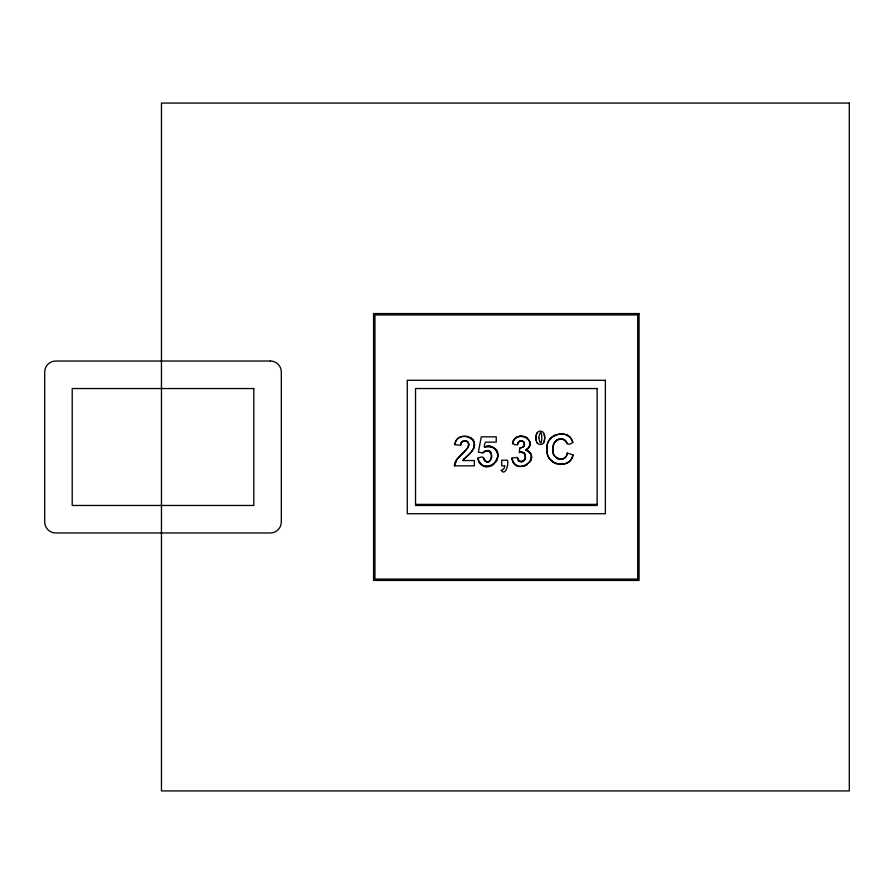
<?xml version="1.0" encoding="UTF-8"?>
<svg xmlns="http://www.w3.org/2000/svg" width="894" height="894" viewBox="0 0 894 894"><rect width="100%" height="100%" fill="white"/><g stroke="black" fill="none" stroke-linecap="round" stroke-linejoin="round"><path stroke-width="1.34" d="M455.012 444.698C455.862 429.589 481.162 437.434 472.837 449.838C470.445 454.219 465.64 456.488 462.902 460.555L474.356 460.555L474.356 465.841L454.465 465.841L457.136 459.125L467.797 447.816L468.679 445.212L468.288 442.753L466.601 441.178L463.93 440.91L461.539 442.295L460.667 445.234L455.012 444.698C455.046 435.669 468.657 433.333 473.161 440.206C477.865 448.922 467.607 454.856 462.902 460.555A9.722 9.722 0 0 1 464.288 458.767M460.667 445.234C459.885 439.814 469.182 439.3 468.702 444.787C466.847 453.347 454.934 456.353 454.465 465.841A13.779 13.779 0 0 1 456.421 460.186M477.821 458.22C479.72 472.982 502.83 464.958 496.863 452.029C495.768 449.045 493.03 446.665 489.856 446.24C486.28 444.966 482 450.52 485.52 442.128L496.248 442.128L496.248 436.842L481.285 436.842L478.368 452.219L482.905 452.889C486.951 447.291 494.002 453.437 491.13 458.879C490.627 460.801 488.56 462.299 486.571 461.717C481.754 460.265 486.012 454.465 477.821 458.22C487.129 483.967 513.938 443.927 484.593 447.034A9.108 9.108 0 0 1 487.979 446.151A9.521 9.521 0 0 1 490.292 446.307A8.303 8.303 0 0 1 493.499 447.682M519.827 447.782L519.235 452.576A9.923 9.923 0 0 1 521.09 452.174L523.638 452.867L525.102 455.359L524.968 458.901L523.202 461.304L519.459 461.293L517.402 457.449L511.938 458.13C514.799 477.407 543.63 458.309 525.761 449.928C533.841 446.709 528.846 434.931 521.113 436.294C515.659 435.02 507.624 445.961 517.592 444.687C517.28 438.965 526.711 440.429 523.973 445.771C523.448 446.877 522.297 447.57 521.101 447.715C518.14 448.039 524.566 447.637 524.175 445.246C526.041 439.993 517.213 439.412 517.592 444.687M544.502 440.329L543.675 442.753M512.486 443.815C513.949 428.695 540.434 439.904 525.761 449.928C543.619 458.309 514.81 477.396 511.938 458.13M567.344 453.057C565.757 464.075 549.855 458.264 553.297 448.319C552.883 443.759 556.046 438.518 561.108 439.021C567.589 438.518 565.489 447.983 572.808 442.485C568.997 427.399 544.222 434.227 547.273 449.403C544.614 464.914 570.003 470.546 572.998 454.89L567.344 453.057C565.969 463.673 550.335 458.767 553.297 448.956C550.67 440.139 564.818 434.674 567.154 443.938M572.998 454.89C569.992 470.546 544.636 464.902 547.273 449.403C544.245 434.227 568.986 427.41 572.808 442.485M537.048 432.886L536.232 435.3A15.444 15.444 0 0 0 536.054 437.792A16.092 16.092 0 0 0 536.311 441.01M517.402 457.449C517.47 464.567 527.65 461.572 525.102 455.359C526.119 451.045 516.564 452.744 521.101 452.185M482.905 452.889C496.382 441.848 491.175 473.205 483.475 457.639M504.451 465.841L501.724 465.841L501.724 460.186L507.379 460.186C509.144 463.483 505.278 476.949 501.176 470.222M415.565 504.395L597.125 504.395M536.959 442.653L537.238 443.066A3.565 3.565 0 0 1 536.959 442.653L536.165 439.937M544.502 435.322L543.686 432.908A3.9 3.9 0 0 0 536.936 433.143M504.775 465.852A5.073 5.073 0 0 1 501.255 470.479M544.412 435.333A14.74 14.74 0 0 1 544.278 441.368M543.865 442.53A3.956 3.956 0 0 1 537.272 443.011M536.277 439.915A14.863 14.863 0 0 1 536.489 433.948M565.645 456.912A5.945 5.945 0 0 1 562.438 459.024M561.264 459.237A8.091 8.091 0 0 1 559.108 459.114M558.381 458.935A6.403 6.403 0 0 1 556.448 457.929M556.493 440.34A6.582 6.582 0 0 1 558.471 439.345M563.052 439.345A6.001 6.001 0 0 1 566.595 442.362M566.986 435.143A11.074 11.074 0 0 1 569.802 437.088M555.453 434.92A12.147 12.147 0 0 0 552.045 437.021A12.762 12.762 0 0 0 550.179 439.043M550.168 459.315A13.131 13.131 0 0 0 553.084 462.12A12.125 12.125 0 0 0 556.604 463.807M562.996 464.232A17.209 17.209 0 0 1 559.286 464.31M570.014 460.712A10.158 10.158 0 0 1 567.768 462.589M544.278 434.283A14.74 14.74 0 0 1 544.412 440.317M512.553 460.701A8.638 8.638 0 0 0 514.341 463.517A9.108 9.108 0 0 0 515.626 464.645A8.828 8.828 0 0 0 517.894 465.819M526.991 464.846A9.141 9.141 0 0 1 524.443 465.998M529.695 462.187A8.739 8.739 0 0 0 531.103 458.857A9.946 9.946 0 0 0 531.248 456.32M530.902 454.476A6.817 6.817 0 0 0 528.957 451.515A6.549 6.549 0 0 0 527.505 450.531M528.935 447.246A5.889 5.889 0 0 0 529.93 444.72A6.817 6.817 0 0 0 529.874 442.463A6.582 6.582 0 0 0 529.203 440.619M525.091 436.942A7.912 7.912 0 0 1 527.326 438.306M522.409 436.328A12.058 12.058 0 0 0 520.241 436.35A9.454 9.454 0 0 0 516.173 437.658M513.827 440.049A6.85 6.85 0 0 1 515.771 437.948M518.352 442.374A3.52 3.52 0 0 1 519.325 441.401A3.241 3.241 0 0 1 520.52 440.91M520.856 440.865A4.101 4.101 0 0 1 521.872 440.91M522.185 440.977A2.827 2.827 0 0 1 524.13 442.731M524.175 445.246A3.319 3.319 0 0 1 522.577 447.235M521.995 452.185A3.073 3.073 0 0 1 523.336 452.655M523.638 452.878A4.068 4.068 0 0 1 524.655 454.118M524.622 459.751A4.325 4.325 0 0 1 523.526 461.069M523.202 461.304A3.33 3.33 0 0 1 521.75 461.807A3.878 3.878 0 0 1 520.61 461.762A3.42 3.42 0 0 1 519.302 461.203A3.967 3.967 0 0 1 518.241 460.075M478.838 461.583A8.571 8.571 0 0 0 480.268 463.595A8.75 8.75 0 0 0 481.542 464.69A8.504 8.504 0 0 0 483.006 465.528M488.727 466.333A13.108 13.108 0 0 1 485.554 466.255M493.857 464.198A8.761 8.761 0 0 1 490.985 465.841M497.388 457.762A10.549 10.549 0 0 1 495.913 461.762M494.896 448.877A9.029 9.029 0 0 1 496.863 452.029M485.464 451.012A4.917 4.917 0 0 1 487.196 450.699M488.526 450.889A3.799 3.799 0 0 1 490.001 451.738A4.001 4.001 0 0 1 490.828 452.811M489.376 461.27A3.397 3.397 0 0 1 485.855 461.393M485.431 461.192A4.403 4.403 0 0 1 484.57 460.399A4.291 4.291 0 0 1 484.123 459.739M474.356 444.463A10.102 10.102 0 0 1 473.44 448.699M473.999 442.016A7.364 7.364 0 0 0 472.937 439.882A8.37 8.37 0 0 0 471.172 438.082M461.427 442.452A3.04 3.04 0 0 1 462.187 441.625A3.442 3.442 0 0 1 462.813 441.245M466.769 441.256A3.207 3.207 0 0 1 468.3 442.753M468.635 443.893A5.766 5.766 0 0 1 468.679 445.212A5.219 5.219 0 0 1 468.534 446.072M538.736 437.535C542.569 456.041 542.893 419.99 538.736 437.535M849.3 103.078L161.456 103.078L161.456 790.922L849.3 790.922L849.3 103.078M639.076 313.559L373.569 313.559L373.569 580.441L639.076 580.441L639.076 313.559M637.701 314.934L374.944 314.934L374.944 579.066L637.701 579.066L637.701 314.934M270.312 361.02L55.707 361.02A11.007 11.007 0 0 0 44.7 372.027L44.7 521.984A11.007 11.007 0 0 0 55.707 532.98L270.312 532.98A11.007 11.007 0 0 0 281.319 521.984L281.319 372.027A11.007 11.007 0 0 0 270.312 361.02M605.372 380.285L407.273 380.285L407.273 513.726L605.372 513.726L605.372 380.285M253.807 388.544L72.213 388.544L72.213 505.468L253.807 505.468L253.807 388.544M597.125 388.544L415.531 388.544L415.531 505.468L597.125 505.468L597.125 388.544"/></g></svg>
